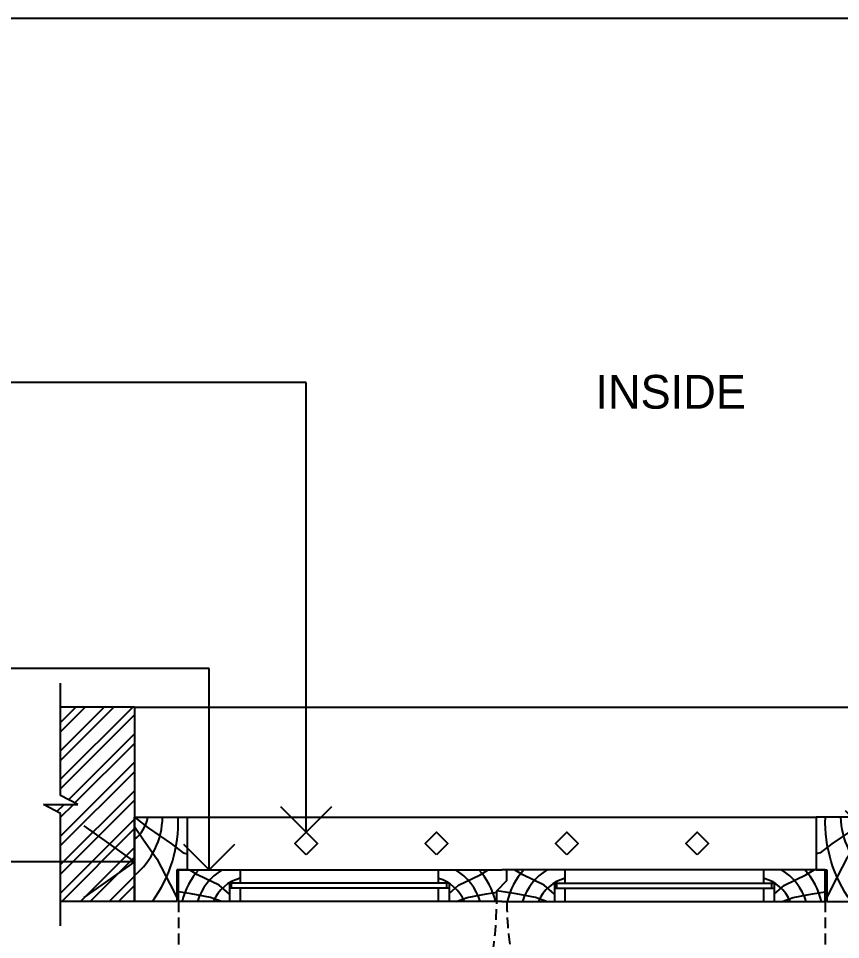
# Model space of a CAD drawing. Header units: metres. Extents: x -16 to 65907, y -5261 to 15511.
# Drawn here: x 31885.9 to 31983.3, y 9406.7 to 9515.8 of the extents above; entities that cross this region are included whole.
import ezdxf

# ---------------------------------------------------------------- set-up
doc = ezdxf.new("R2010")
doc.units = ezdxf.units.M
doc.linetypes.add('DASHED', pattern=[19.05, 12.7, -6.35])
doc.layers.get('0').update_dxf_attribs({"color": 6})
for name, color, linetype in [('BC-GREYCOLOR', 8, 'Continuous'), ('BC-HATCH', 8, 'Continuous'), ('BC-JOINERY', 93, 'Continuous'), ('BC-TEXT', 7, 'Continuous'), ('BC-WHITECOLOR', 7, 'Continuous')]:
    doc.layers.add(name, color=color, linetype=linetype)
doc.styles.add('BC-1IN10-2', font='FreeSans.ttf', dxfattribs={"height": 4})
doc.styles.add('BC-1IN10-3', font='FreeSans.ttf', dxfattribs={"height": 6})
doc.styles.add('BC-1IN50-1', font='FreeSans.ttf', dxfattribs={"height": 10})
doc.dimstyles.new('BC-1IN10-3', dxfattribs={"dimtxt": 6, "dimasz": 6, "dimexe": 0.18, "dimexo": 0.0625, "dimgap": 1, "dimtad": 0, "dimtoh": 1, "dimzin": 12, "dimdsep": 46, "dimtxsty": 'BC-1IN10-3', "dimblk": 'OPEN90', "dimcen": 0.09, "dimse1": 1, "dimse2": 1, "dimclrd": 256, "dimclre": 256, "dimclrt": 7, "dimadec": 0, "dimazin": 0, "dimtfac": 1, "dimtdec": 1, "dimtofl": 0, "dimtmove": 1, "dimatfit": 3, "dimldrblk": 'OPEN90', "dimfxl": 1, "dimtolj": 1, "dimtzin": 0, "dimlwd": -3, "dimarcsym": 0})
doc.dimstyles.new('BC-1IN50-1', dxfattribs={"dimtxt": 10, "dimasz": 10, "dimexe": 0.18, "dimexo": 0.0625, "dimgap": 1, "dimtad": 0, "dimdec": 1, "dimzin": 12, "dimdsep": 46, "dimtxsty": 'BC-1IN50-1', "dimblk": 'OPEN90', "dimcen": 0.09, "dimse1": 1, "dimse2": 1, "dimclrd": 8, "dimclre": 256, "dimclrt": 7, "dimadec": 0, "dimazin": 0, "dimtfac": 1, "dimtdec": 0, "dimtofl": 0, "dimtmove": 1, "dimatfit": 3, "dimfxl": 1, "dimtolj": 1, "dimtzin": 0, "dimlwd": -3, "dimarcsym": 0})

# ---------------------------------------------------------------- blocks, each defined once
blk = doc.blocks.new('BC-JN-FRAME-SIDE')
at = {"layer": 'BC-HATCH'}
for points in [[(0, -3.87), (-1.06, -2.29), (-2.66, -0.06), (-4.24, 2.97), (-5, 4.54)], [(-0.01, -5), (-1.62, -3.74), (-4.39, -1.84), (-5.78, -0.75), (-6.25, -0.66)]]:
    blk.add_lwpolyline(points, dxfattribs=at)
for centre, radius, start, end in [((10.75, -4.4), 15.93, 143.8447, 182.1637), ((5.98, -5.2), 9.31, 129.9112, 178.7469), ((2.65, -5.73), 4.3, 128.027, 170.1852)]:
    blk.add_arc(centre, radius, start, end, dxfattribs=at)
at = {"layer": 'BC-JOINERY'}
for p, q in [((-5, 1.25), (-5, 5)), ((-5, 5), (0, 5)), ((0, 5), (0, -5)), ((-6.25, -5), (-6.25, 1.25)), ((-6.25, 1.25), (-5, 1.25)), ((0, -5), (-6.25, -5))]:
    blk.add_line(p, q, dxfattribs=at)
blk = doc.blocks.new('_OPEN90')
at = {"color": 0, "linetype": 'ByBlock'}
for p, q in [((-0.5, 0.5), (0, 0)), ((0, 0), (-1, 0)), ((0, 0), (-0.5, -0.5))]:
    blk.add_line(p, q, dxfattribs=at)

msp = doc.modelspace()

# ---------------------------------------------------------------- hatches: boundary and pattern name
at = {"layer": 'BC-HATCH'}
h = msp.add_hatch(dxfattribs=at)
h.set_pattern_fill('ANSI32', color=256, scale=0.25, style=0)
h.paths.add_polyline_path([(31899.7, 9411.248), (31899.7, 9434.248), (31890.95, 9434.248), (31890.95, 9423.815), (31892.971, 9422.748), (31888.93, 9422.748), (31890.95, 9421.681), (31890.95, 9411.248)])

# ---------------------------------------------------------------- linework, layer by layer
at = {"layer": 'BC-GREYCOLOR'}
msp.add_line((31899.7, 9434.248), (32003.7, 9434.248), dxfattribs=at)
at = {"layer": 'BC-GREYCOLOR', "linetype": 'DASHED', "ltscale": 0.1}
for p, q in [((31904.9, 9411.248), (31904.9, 9373.348)), ((31981.5, 9411.248), (31981.5, 9373.348))]:
    msp.add_line(p, q, dxfattribs=at)
at = {"layer": 'BC-GREYCOLOR'}
for points in [[(31910.95, 9412.103), (31909.718, 9413.172), (31907.176, 9414.409), (31906.211, 9414.998)], [(31936.95, 9412.193), (31938.079, 9413.172), (31940.62, 9414.409), (31941.585, 9414.998)], [(31949.45, 9412.103), (31948.218, 9413.172), (31945.676, 9414.409), (31944.711, 9414.998)], [(31975.45, 9412.103), (31976.683, 9413.172), (31979.225, 9414.409), (31980.189, 9414.998)], [(31910.01, 9411.248), (31908.701, 9411.713), (31906.402, 9412.155), (31904.9, 9412.401)], [(31937.786, 9411.248), (31939.095, 9411.713), (31941.394, 9412.155), (31942.6, 9412.352)], [(31948.51, 9411.248), (31947.201, 9411.713), (31944.902, 9412.155), (31942.629, 9412.527)], [(31976.391, 9411.248), (31977.699, 9411.713), (31979.998, 9412.155), (31981.5, 9412.401)]]:
    msp.add_lwpolyline(points, dxfattribs=at)
for centre, radius, start, end in [((31913.471, 9409.34), 8.353, 137.3598, 166.7949), ((31913.471, 9409.34), 6.593, 120.88764, 163.17777), ((31934.325, 9409.34), 6.593, 16.82223, 59.11236), ((31934.325, 9409.34), 8.353, 13.2051, 42.6402), ((31951.971, 9409.34), 8.353, 137.3598, 166.7949), ((31951.971, 9409.34), 6.593, 120.88764, 163.17777), ((31972.929, 9409.34), 6.593, 16.82223, 59.11236), ((31972.929, 9409.34), 8.353, 13.2051, 42.6402), ((31913.471, 9409.34), 4.834, 105.24692, 156.74922), ((31934.325, 9409.34), 4.834, 23.25078, 73.46968), ((31951.971, 9409.34), 4.834, 105.24692, 156.74922), ((31972.929, 9409.34), 4.834, 23.25078, 74.75308)]:
    msp.add_arc(centre, radius, start, end, dxfattribs=at)
at = {"layer": 'BC-GREYCOLOR', "linetype": 'DASHED', "ltscale": 0.1}
for centre, start, end in [((31904.7, 9411.248), 270.30235, 360), ((31981.7, 9411.248), 180, 269.69765)]:
    msp.add_arc(centre, 37.9, start, end, dxfattribs=at)
at = {"layer": 'BC-JOINERY'}
for p, q in [((31910.95, 9413.423), (31910.95, 9412.823)), ((31911.2, 9412.823), (31911.2, 9413.423)), ((31936.7, 9412.823), (31936.7, 9413.423)), ((31936.95, 9413.423), (31936.95, 9412.823)), ((31949.45, 9413.423), (31949.45, 9412.823)), ((31949.7, 9412.823), (31949.7, 9413.423)), ((31975.2, 9412.823), (31975.2, 9413.423)), ((31975.45, 9413.423), (31975.45, 9412.823)), ((31910.95, 9412.823), (31910.95, 9411.248)), ((31936.95, 9412.823), (31936.95, 9411.248)), ((31949.45, 9412.823), (31949.45, 9411.248)), ((31975.45, 9412.823), (31975.45, 9411.248))]:
    msp.add_line(p, q, dxfattribs=at)
for points in [[(31912.2, 9412.823), (31912.2, 9411.248), (31904.9, 9411.248), (31904.9, 9414.998), (31912.2, 9414.998), (31912.2, 9413.423)], [(31935.7, 9413.423), (31935.7, 9414.998), (31943.2, 9414.998)], [(31942.6, 9411.248), (31942.6, 9412.498), (31943.8, 9413.748), (31943.8, 9414.998)], [(31950.7, 9413.423), (31950.7, 9414.998), (31943.2, 9414.998)], [(31974.2, 9412.823), (31974.2, 9411.248), (31981.5, 9411.248), (31981.5, 9414.998), (31974.2, 9414.998), (31974.2, 9413.423)], [(31943.2, 9411.248), (31935.7, 9411.248), (31935.7, 9412.823)], [(31943.2, 9411.248), (31950.7, 9411.248), (31950.7, 9412.823)]]:
    msp.add_lwpolyline(points, dxfattribs=at)
at = {"layer": 'BC-WHITECOLOR'}
for p, q in [((31890.95, 9423.815), (31890.95, 9437.123)), ((31899.7, 9434.248), (31890.95, 9434.248)), ((31899.7, 9434.248), (31899.7, 9411.248)), ((31899.7, 9425.248), (31899.7, 9420.248)), ((31892.971, 9422.748), (31890.95, 9423.815)), ((31888.93, 9422.748), (31892.971, 9422.748)), ((31890.95, 9421.681), (31888.93, 9422.748)), ((31890.95, 9408.373), (31890.95, 9421.681)), ((31905.95, 9421.248), (31980.45, 9421.248)), ((31912.2, 9414.998), (31935.7, 9414.998)), ((31974.2, 9414.998), (31950.7, 9414.998)), ((31936.95, 9413.423), (31910.95, 9413.423)), ((31949.45, 9413.423), (31975.45, 9413.423)), ((31936.95, 9412.823), (31910.95, 9412.823)), ((31949.45, 9412.823), (31975.45, 9412.823)), ((31899.7, 9411.248), (31890.95, 9411.248)), ((31935.7, 9411.248), (31912.2, 9411.248)), ((31950.7, 9411.248), (31974.2, 9411.248))]:
    msp.add_line(p, q, dxfattribs=at)
for points in [[(31920.044, 9416.779), (31918.701, 9418.123), (31920.044, 9419.466), (31921.388, 9418.123)], [(31935.482, 9416.779), (31934.138, 9418.123), (31935.482, 9419.466), (31936.825, 9418.123)], [(31950.919, 9416.779), (31949.576, 9418.123), (31950.919, 9419.466), (31952.263, 9418.123)], [(31966.356, 9416.779), (31965.013, 9418.123), (31966.356, 9419.466), (31967.7, 9418.123)]]:
    msp.add_lwpolyline(points, close=True, dxfattribs=at)

# ---------------------------------------------------------------- block references
at = {"layer": 'BC-JOINERY', "rotation": 180}
msp.add_blockref('BC-JN-FRAME-SIDE', (31899.7, 9416.248), dxfattribs=at)
at = {"layer": 'BC-JOINERY', "xscale": -1, "rotation": 180}
msp.add_blockref('BC-JN-FRAME-SIDE', (31986.7, 9416.248), dxfattribs=at)

# ---------------------------------------------------------------- texts
at = {"layer": 'BC-TEXT', "insert": (31963.2, 9471.586), "char_height": 4, "width": 165.16731, "attachment_point": 5, "style": 'BC-1IN10-2'}
msp.add_mtext('{\\pxqc;INSIDE}', dxfattribs=at)

# ---------------------------------------------------------------- leaders
at = {"layer": 'BC-TEXT', "annotation_type": 0, "has_hookline": 1, "hookline_direction": 1}
for points, dimstyle, override, text_width in [([(31986.9, 9418.998), (31986.9, 9515.838), (31868.03, 9515.838)], 'BC-1IN10-3', {"dimtad": 0}, 67.597), ([(31920.044, 9419.466), (31920.044, 9472.706), (31868.03, 9472.706)], 'BC-1IN10-3', {"dimtad": 0}, 62.601), ([(31908.55, 9414.998), (31908.55, 9438.835), (31868.03, 9438.835)], 'BC-1IN10-3', {"dimtad": 0}, 66.914), ([(31899.7, 9415.954), (31868.03, 9415.954)], 'BC-1IN50-1', {"dimtxt": 6, "dimasz": 6, "dimtad": 0, "dimtoh": 1, "dimdec": 2, "dimtxsty": 'BC-1IN10-3', "dimclrd": 256, "dimtdec": 1, "dimldrblk": 'OPEN90'}, 56.675)]:
    msp.add_leader(points, dimstyle=dimstyle, override=override, dxfattribs=dict(at, text_width=text_width))

doc.saveas('drawing.dxf')
